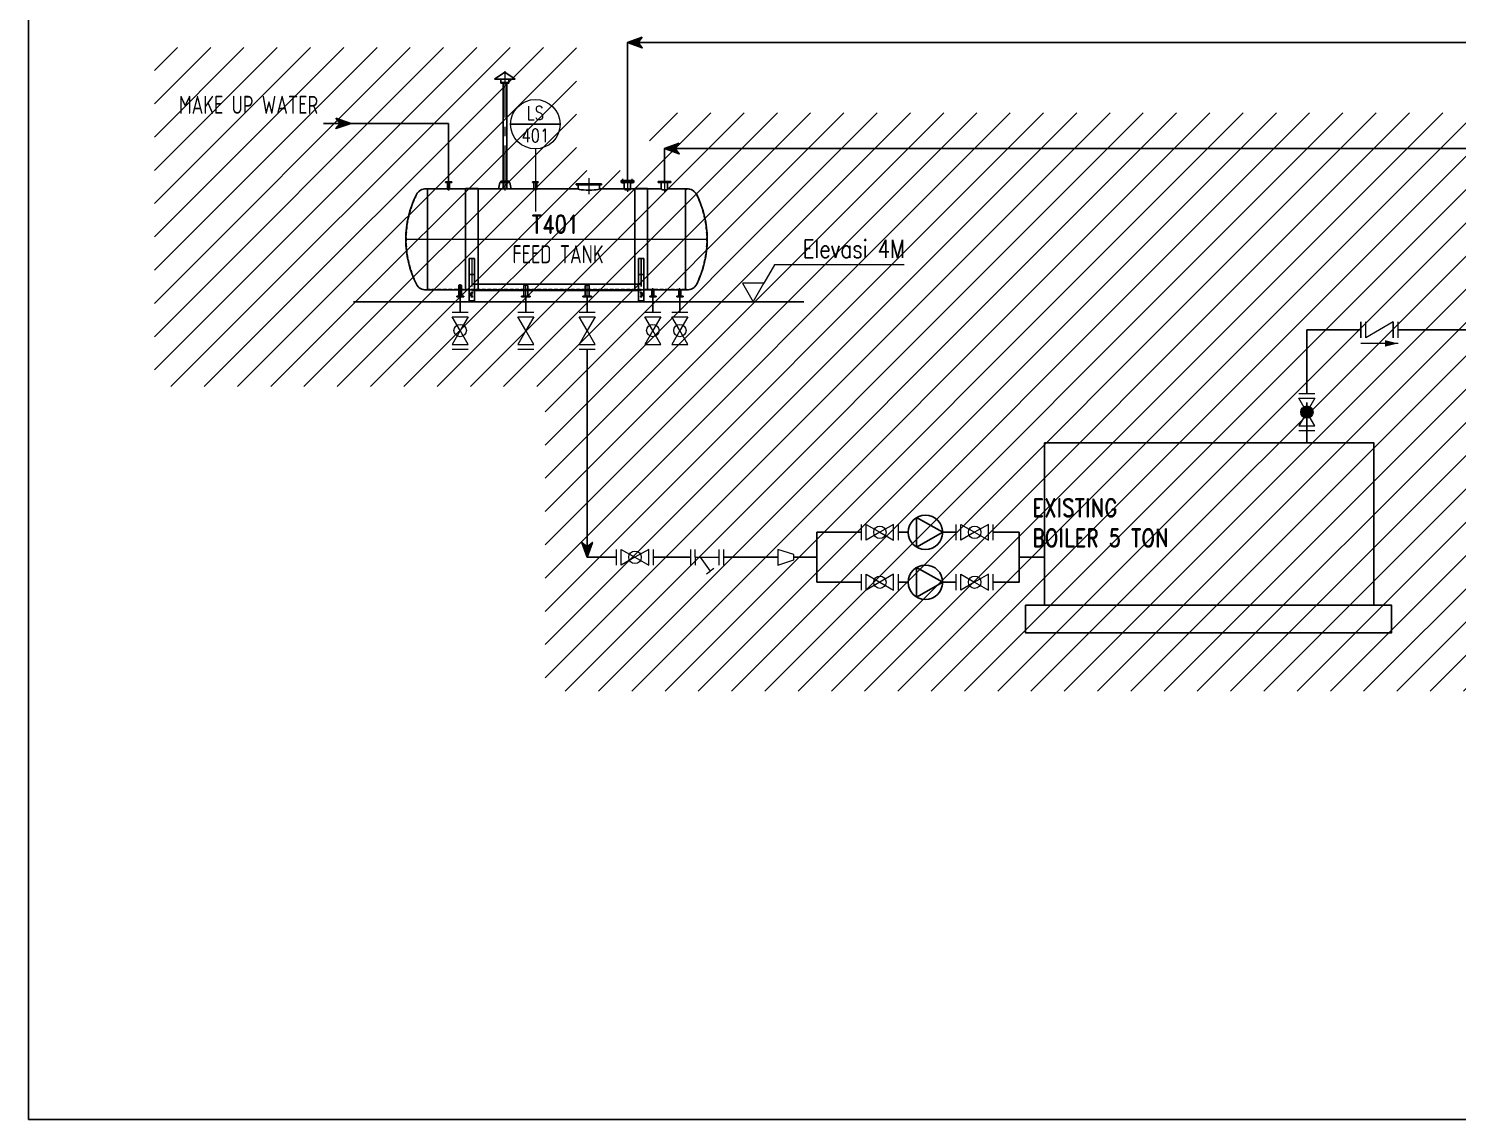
# Model space of a CAD drawing. Extents: x -29512 to 147477, y -5232 to 39709.
# Drawn here: x 138730.2 to 138923, y 8942.2 to 9089.4 of the extents above; entities that cross this region are included whole.
import ezdxf

# ---------------------------------------------------------------- set-up
doc = ezdxf.new("R2010")
doc.units = 0
doc.linetypes.add('CENTER', pattern=[2, 1.25, -0.25, 0.25, -0.25])
doc.linetypes.add('HIDDEN', pattern=[0.375, 0.25, -0.125])
doc.layers.get('0').update_dxf_attribs({"linetype": 'CONTINUOUS'})
for name, color, linetype in [('DIMENSION', 3, 'CONTINUOUS'), ('EQUIPMENT', 4, 'CONTINUOUS'), ('PIPA', 6, 'CONTINUOUS'), ('SHELL', 7, 'CONTINUOUS'), ('TEXT', 4, 'CONTINUOUS'), ('UNP', 5, 'CONTINUOUS'), ('WF', 85, 'CONTINUOUS')]:
    doc.layers.add(name, color=color, linetype=linetype)
doc.layers.add('FITTING', color=7, linetype='CONTINUOUS', lineweight=13)
doc.layers.add('TAG', color=140, linetype='CONTINUOUS', lineweight=13)
doc.styles.add('ISOCP', font='isocp.shx', dxfattribs={"width": 0.8, "height": 2})
doc.styles.add('Romand100', font='romand.shx', dxfattribs={"width": 0.8, "height": 200})
doc.styles.add('Romans100', font='romans.shx', dxfattribs={"width": 0.8, "height": 200})
doc.styles.add('Romans75', font='romans.shx', dxfattribs={"width": 0.8, "height": 150})

msp = doc.modelspace()

# ---------------------------------------------------------------- hatches: boundary and pattern name
h = msp.add_hatch()
h.set_pattern_fill('ANSI37', color=256, scale=0.487754, angle=90, style=0)
h.set_pattern_definition([(135, (139493.17955, 8948.49012), (-0.043111732, -0.043111732), []), (225, (139493.17955, 8948.49012), (0.043111732, -0.043111732), [])])
h.paths.add_polyline_path([(138810.9885, 9087.5287), (138812.9937, 9086.8132), (138812.4147, 9087.5287)])
h.paths.add_polyline_path([(138810.9885, 9087.5287), (138812.4147, 9087.5287), (138812.9937, 9088.2442)])
h = msp.add_hatch()
h.set_pattern_fill('ANSI37', color=256, scale=0.487754, angle=270, style=0)
h.set_pattern_definition([(45, (138091.45618, 8937.58449), (0.043111732, -0.043111732), []), (315, (138091.45618, 8937.58449), (-0.043111732, -0.043111732), [])])
h.paths.add_polyline_path([(138773.6472, 9076.6231), (138771.642, 9075.9076), (138772.221, 9076.6231)])
h.paths.add_polyline_path([(138773.6472, 9076.6231), (138772.221, 9076.6231), (138771.642, 9077.3386)])
h = msp.add_hatch()
h.set_pattern_fill('ANSI37', color=256, scale=0.487754, angle=90, style=0)
h.set_pattern_definition([(135, (139498.176694, 8934.178233), (-0.043111732, -0.043111732), []), (225, (139498.176694, 8934.178233), (0.043111732, -0.043111732), [])])
h.paths.add_polyline_path([(138815.9857, 9073.2168), (138817.9909, 9072.5013), (138817.4119, 9073.2168)])
h.paths.add_polyline_path([(138815.9857, 9073.2168), (138817.4119, 9073.2168), (138817.9909, 9073.9323)])
h = msp.add_hatch()
h.set_pattern_fill('ANSI37', color=256, scale=0.487754, angle=180, style=0)
h.set_pattern_definition([(225, (138944.595437, 9700.24475), (0.043111732, -0.043111732), []), (315, (138944.595437, 9700.24475), (0.043111732, 0.043111732), [])])
h.paths.add_polyline_path([(138805.5569, 9018.0537), (138806.2724, 9020.0589), (138805.5569, 9019.4799)])
h.paths.add_polyline_path([(138805.5569, 9018.0537), (138805.5569, 9019.4799), (138804.8414, 9020.0589)])
at = {"layer": 'FITTING', "linetype": 'ByBlock', "lineweight": 5, "ltscale": 0.5}
h = msp.add_hatch(dxfattribs=at)
h.set_pattern_fill('ANSI31', color=252, style=0)
h.set_pattern_definition([(45, (-3774.2372, 0), (-2.24506403, 2.24506403), [])])
h.paths.add_polyline_path([(138747.1418, 9086.8659), (138747.1418, 9041.0858), (138799.8707, 9041.0858), (138799.8707, 9000.0064), (139027.5222, 9000.0064), (139027.5222, 9057.2542), (139027.5222, 9078.0301), (138996.5693, 9078.0301), (138996.5693, 9029.6818), (138985.6379, 9029.6818), (138985.6379, 9078.0301), (138813.9744, 9078.0301), (138813.9744, 9070.2784), (138804.1002, 9070.2784), (138804.1002, 9086.8659)])
at = {"layer": 'PIPA'}
h = msp.add_hatch(color=0, dxfattribs=at)
edge = h.paths.add_edge_path()
edge.add_arc((138902.6954, 9037.657), 0.8369, 0, 360)

# ---------------------------------------------------------------- linework, layer by layer
at = {"color": 3, "linetype": 'CENTER', "lineweight": 9, "ltscale": 5}
for p, q in [((138794.4497, 9083.6528), (138794.4497, 9067.5631)), ((138810.9885, 9069.3875), (138810.9885, 9067.3596)), ((138815.9857, 9069.3875), (138815.9857, 9067.3596)), ((138786.849, 9068.8309), (138786.849, 9067.5631)), ((138798.5586, 9069.0914), (138798.5586, 9067.5631)), ((138804.2093, 9068.5527), (138804.2093, 9068.2519)), ((138805.7741, 9069.2279), (138805.7741, 9067.0656)), ((138807.339, 9068.5527), (138807.339, 9068.2519)), ((138810.3558, 9068.5012), (138810.3558, 9069.1353)), ((138811.6213, 9068.5012), (138811.6213, 9069.1353)), ((138788.4156, 9053.3483), (138788.4156, 9054.934)), ((138797.2778, 9053.1139), (138797.2778, 9054.934)), ((138805.5569, 9053.1139), (138805.5569, 9054.934)), ((138814.4191, 9053.3483), (138814.4191, 9054.3622)), ((138818.0653, 9053.3483), (138818.0653, 9054.3622))]:
    msp.add_line(p, q, dxfattribs=at)
for p, q in [((138801.8982, 9076.5104), (138795.219, 9076.5104)), ((138793.9094, 9068.6242), (138793.7664, 9068.6242)), ((138794.99, 9068.6242), (138795.1199, 9068.6242)), ((138774.0321, 9052.5408), (138834.7997, 9052.5408))]:
    msp.add_line(p, q)
at = {"lineweight": 9}
msp.add_line((138798.5586, 9073.1708), (138798.5586, 9064.7405), dxfattribs=at)
at = {"color": 8, "linetype": 'CENTER', "lineweight": 9, "ltscale": 300}
msp.add_line((138821.7544, 9060.9627), (138781.0803, 9060.9627), dxfattribs=at)
for points in [[(138812.9937, 9088.2442), (138810.9885, 9087.5287), (138812.9937, 9086.8132), (138812.4147, 9087.5287), (138812.9937, 9088.2442)], [(138771.642, 9077.3386), (138773.6472, 9076.6231), (138771.642, 9075.9076), (138772.221, 9076.6231), (138771.642, 9077.3386)], [(138817.9909, 9073.9323), (138815.9857, 9073.2168), (138817.9909, 9072.5013), (138817.4119, 9073.2168), (138817.9909, 9073.9323)], [(138804.8414, 9020.0589), (138805.5569, 9018.0537), (138806.2724, 9020.0589), (138805.5569, 9019.4799), (138804.8414, 9020.0589)]]:
    msp.add_lwpolyline(points)
at = {"lineweight": 9}
msp.add_lwpolyline([(138848.3249, 9057.5421), (138830.8408, 9057.5421), (138829.3971, 9055.0414)], dxfattribs=at)
msp.add_lwpolyline([(138827.9533, 9052.5408), (138829.3971, 9055.0414), (138826.5096, 9055.0414)], close=True, dxfattribs=at)
at = {"color": 7, "ltscale": 300}
msp.add_lwpolyline([(138864.7164, 9011.6143), (138914.0939, 9011.6143), (138914.0939, 9007.8355), (138864.7164, 9007.8355)], close=True, dxfattribs=at)
at = {"lineweight": 9}
msp.add_circle((138798.5586, 9076.5104), 3.3396, dxfattribs=at)
at = {"layer": 'DIMENSION', "color": 1}
for p, q in [((138794.4497, 9083.5556), (138793.0525, 9082.5709)), ((138794.4497, 9083.5556), (138795.8469, 9082.5709)), ((138793.0525, 9082.5709), (138795.8469, 9082.5709))]:
    msp.add_line(p, q, dxfattribs=at)
at = {"layer": 'DIMENSION', "color": 7}
for p, q in [((138793.9094, 9082.1519), (138793.9094, 9082.5709)), ((138793.9094, 9082.0604), (138793.9094, 9082.1519)), ((138794.99, 9082.1519), (138793.9094, 9082.1519)), ((138794.99, 9082.0604), (138793.9094, 9082.0604)), ((138794.1953, 9067.7665), (138794.1953, 9082.0604)), ((138794.7041, 9067.7665), (138794.7041, 9082.0604)), ((138794.99, 9082.1519), (138794.99, 9082.5709)), ((138794.99, 9082.0604), (138794.99, 9082.1519)), ((138786.4202, 9068.6242), (138786.4202, 9068.7157)), ((138786.4202, 9068.7157), (138787.2778, 9068.7157)), ((138786.4202, 9068.6242), (138787.2778, 9068.6242)), ((138786.7061, 9067.7665), (138786.7061, 9068.6242)), ((138786.992, 9067.7665), (138786.992, 9068.6242)), ((138787.2778, 9068.6242), (138787.2778, 9068.7157)), ((138793.7664, 9068.6242), (138793.6351, 9067.9545)), ((138793.6351, 9067.9545), (138793.6351, 9067.7665)), ((138793.9094, 9068.7157), (138793.9094, 9068.8071)), ((138793.9094, 9068.8071), (138794.99, 9068.8071)), ((138793.9094, 9068.6242), (138793.9094, 9068.7157)), ((138793.9094, 9068.7157), (138794.99, 9068.7157)), ((138793.9094, 9068.7157), (138794.99, 9068.7157)), ((138793.9094, 9068.6242), (138794.99, 9068.6242)), ((138794.99, 9068.7157), (138794.99, 9068.8071)), ((138794.99, 9068.6242), (138794.99, 9068.7157)), ((138795.1199, 9068.6242), (138795.2642, 9067.9545)), ((138795.2642, 9067.9545), (138795.2642, 9067.7665)), ((138798.1642, 9068.6242), (138798.1642, 9068.7157)), ((138798.1642, 9068.7157), (138798.9529, 9068.7157)), ((138798.1642, 9068.6242), (138798.9529, 9068.6242)), ((138798.3442, 9067.7665), (138798.3442, 9068.6242)), ((138798.773, 9067.7665), (138798.773, 9068.6242)), ((138798.9529, 9068.6242), (138798.9529, 9068.7157)), ((138804.0589, 9068.3383), (138804.0589, 9068.4755)), ((138807.4894, 9068.4755), (138804.0589, 9068.4755)), ((138807.4894, 9068.4069), (138804.0589, 9068.4069)), ((138807.4894, 9068.3383), (138804.0589, 9068.3383)), ((138804.3447, 9067.7665), (138804.3447, 9068.3383)), ((138807.2035, 9067.7665), (138807.2035, 9068.3383)), ((138807.4894, 9068.3383), (138807.4894, 9068.4755)), ((138810.124, 9068.9169), (138811.853, 9068.9169)), ((138810.124, 9068.9169), (138810.124, 9068.7706)), ((138810.124, 9068.6242), (138810.124, 9068.7706)), ((138810.124, 9068.7706), (138811.853, 9068.7706)), ((138810.124, 9068.6242), (138811.853, 9068.6242)), ((138810.5597, 9067.7665), (138810.5597, 9068.6242)), ((138811.4174, 9067.7665), (138811.4174, 9068.6242)), ((138811.853, 9068.9169), (138811.853, 9068.7706)), ((138811.853, 9068.6242), (138811.853, 9068.7706)), ((138815.1212, 9068.6242), (138815.1212, 9068.7706)), ((138815.1212, 9068.7706), (138816.8502, 9068.7706)), ((138815.1212, 9068.6242), (138816.8502, 9068.6242)), ((138815.5569, 9067.7665), (138815.5569, 9068.6242)), ((138816.3928, 9067.7665), (138816.3928, 9068.6242)), ((138816.8502, 9068.6242), (138816.8502, 9068.7706)), ((138788.2298, 9054.7305), (138788.2298, 9053.3011)), ((138788.6014, 9054.7305), (138788.6014, 9053.3011)), ((138796.992, 9054.7305), (138796.992, 9053.3011)), ((138797.5637, 9054.7305), (138797.5637, 9053.3011)), ((138805.271, 9054.7305), (138805.271, 9053.3011)), ((138805.8427, 9054.7305), (138805.8427, 9053.3011)), ((138814.2761, 9054.1588), (138814.2761, 9053.3011)), ((138814.562, 9054.1588), (138814.562, 9053.3011)), ((138817.9223, 9054.1588), (138817.9223, 9053.3011)), ((138818.2082, 9054.1588), (138818.2082, 9053.3011)), ((138788.8873, 9053.3011), (138787.9439, 9053.3011)), ((138787.9439, 9053.3011), (138787.9439, 9053.2096)), ((138788.8873, 9053.2096), (138787.9439, 9053.2096)), ((138788.8873, 9053.3011), (138788.8873, 9053.2096)), ((138796.7061, 9053.3011), (138796.7061, 9053.2096)), ((138797.8496, 9053.3011), (138796.7061, 9053.3011)), ((138797.8496, 9053.2096), (138796.7061, 9053.2096)), ((138797.8496, 9053.3011), (138797.8496, 9053.2096)), ((138804.9851, 9053.3011), (138804.9851, 9053.2096)), ((138804.9851, 9053.3011), (138806.1286, 9053.3011)), ((138804.9851, 9053.2096), (138806.1286, 9053.2096)), ((138806.1286, 9053.3011), (138806.1286, 9053.2096)), ((138813.9903, 9053.3011), (138813.9903, 9053.2096)), ((138813.9903, 9053.3011), (138814.8479, 9053.3011)), ((138813.9903, 9053.2096), (138814.8479, 9053.2096)), ((138814.8479, 9053.3011), (138814.8479, 9053.2096)), ((138817.6365, 9053.3011), (138817.6365, 9053.2096)), ((138817.6365, 9053.3011), (138818.4941, 9053.3011)), ((138817.6365, 9053.2096), (138818.4941, 9053.2096)), ((138818.4941, 9053.3011), (138818.4941, 9053.2096))]:
    msp.add_line(p, q, dxfattribs=at)
at = {"layer": 'DIMENSION', "color": 7, "linetype": 'CENTER', "lineweight": 9, "ltscale": 3}
msp.add_line((138789.9822, 9058.367), (138789.9822, 9052.5408), dxfattribs=at)
at = {"layer": 'DIMENSION', "color": 7, "linetype": 'CENTER', "ltscale": 3}
for q in [(138812.8525, 9052.7294), (138812.8525, 9052.5408)]:
    msp.add_line((138812.8525, 9058.367), q, dxfattribs=at)
at = {"layer": 'DIMENSION', "color": 4}
for p, q in [((138789.6249, 9052.6494), (138790.3396, 9052.6494)), ((138789.6249, 9052.5408), (138790.3396, 9052.5408)), ((138812.4951, 9052.6494), (138813.2098, 9052.6494)), ((138812.4951, 9052.5408), (138813.2098, 9052.5408))]:
    msp.add_line(p, q, dxfattribs=at)
at = {"layer": 'DIMENSION', "color": 6, "linetype": 'ByBlock', "ltscale": 0.5}
msp.add_lwpolyline([(139165.2769, 8942.1804), (138730.1652, 8942.1804), (138730.1652, 9269.828), (139165.2769, 9269.828)], close=True, dxfattribs=at)
at = {"layer": 'DIMENSION', "color": 1}
for points in [[(138790.8399, 9054.1588), (138790.8399, 9067.8123), (138789.1246, 9067.8123), (138789.1246, 9054.1588)], [(138813.7101, 9054.1588), (138813.7101, 9067.8123), (138811.9948, 9067.8123), (138811.9948, 9054.1588)]]:
    msp.add_lwpolyline(points, dxfattribs=at)
at = {"layer": 'DIMENSION', "color": 5, "linetype": 'ByBlock', "ltscale": 10}
msp.add_lwpolyline([(138867.275, 9033.5184), (138911.7125, 9033.5184), (138911.7125, 9011.6143), (138867.275, 9011.6143)], close=True, dxfattribs=at)
at = {"layer": 'DIMENSION', "color": 7}
for centre, major_axis, ratio, start_param, end_param in [((138786.849, 9067.7665), (0.1429, 0), 0.49202455, 3.14159265, 6.28318531), ((138798.5586, 9067.7665), (0.2144, 0), 0.32801637, 3.14159265, 6.28318531), ((138810.9885, 9067.7665), (0.4288, 0), 0.26241309, 3.14159265, 6.28318531), ((138788.4156, 9054.7305), (-0.1858, 0), 0.37848042, 3.14159265, 6.28318531), ((138797.2778, 9054.7305), (-0.2876, 0.0087), 0.25517755, 3.26018518, 6.40177783)]:
    msp.add_ellipse(centre, major_axis=major_axis, ratio=ratio, start_param=start_param, end_param=end_param, dxfattribs=at)
at = {"layer": 'DIMENSION', "color": 7, "extrusion": (0, 0, -1)}
for centre, major_axis, ratio, start_param, end_param in [((138805.5569, 9054.7305), (0.2876, 0.0087), 0.25517755, 3.26018518, 6.40177783), ((138814.4191, 9054.1588), (0.1429, 0), 0.49202455, 3.14159265, 6.28318531)]:
    msp.add_ellipse(centre, major_axis=major_axis, ratio=ratio, start_param=start_param, end_param=end_param, dxfattribs=at)
at = {"layer": 'EQUIPMENT', "ltscale": 10}
for points in [[(138854.0295, 9021.4235), (138853.5349, 9021.4235), (138850.0184, 9023.423), (138850.0184, 9019.4241), (138853.5349, 9021.4235)], [(138854.0295, 9014.6839), (138853.5349, 9014.6839), (138850.0184, 9016.6833), (138850.0184, 9012.6845), (138853.5349, 9014.6839)]]:
    msp.add_lwpolyline(points, dxfattribs=at)
for centre in [(138851.2082, 9021.4235), (138851.2082, 9014.6839)]:
    msp.add_circle(centre, 2.3266, dxfattribs=at)
at = {"layer": 'FITTING'}
for p, q in [((138787.3424, 9051.1566), (138789.4889, 9051.1566)), ((138796.2046, 9051.1566), (138798.3511, 9051.1566)), ((138804.4836, 9051.1566), (138806.6301, 9051.1566)), ((138813.3458, 9051.1566), (138815.4923, 9051.1566)), ((138816.992, 9051.1566), (138819.1385, 9051.1566)), ((138909.9872, 9047.6693), (138909.9872, 9049.8158)), ((138909.9872, 9049.8158), (138909.9872, 9047.6693)), ((138914.9931, 9047.6693), (138914.9931, 9049.8158)), ((138787.3424, 9046.1506), (138789.4889, 9046.1506)), ((138796.2046, 9046.1506), (138798.3511, 9046.1506)), ((138804.4836, 9046.1506), (138806.6301, 9046.1506)), ((138914.9927, 9046.9203), (138909.9872, 9046.9203)), ((138901.6222, 9040.1599), (138903.7687, 9040.1599)), ((138901.6222, 9035.154), (138903.7687, 9035.154)), ((138842.5568, 9020.3503), (138842.5568, 9022.4968)), ((138847.5627, 9020.3503), (138847.5627, 9022.4968)), ((138855.3483, 9020.3503), (138855.3483, 9022.4968)), ((138860.3543, 9020.3503), (138860.3543, 9022.4968)), ((138809.502, 9016.9805), (138809.502, 9019.127)), ((138814.5079, 9016.9805), (138814.5079, 9019.127)), ((138819.5052, 9019.127), (138819.5052, 9016.9805)), ((138820.1492, 9018.0537), (138820.1492, 9019.127)), ((138820.1492, 9018.0537), (138820.1492, 9016.9805)), ((138820.1492, 9018.0537), (138823.3041, 9018.0537)), ((138820.8036, 9018.0537), (138822.1511, 9016.1827)), ((138823.3041, 9019.127), (138823.3041, 9016.9805)), ((138823.9481, 9019.127), (138823.9481, 9016.9805)), ((138821.6465, 9015.8194), (138822.1511, 9016.1827)), ((138822.6556, 9016.5461), (138822.1511, 9016.1827)), ((138842.5568, 9013.6107), (138842.5568, 9015.7572)), ((138847.5627, 9013.6107), (138847.5627, 9015.7572)), ((138855.3483, 9013.6107), (138855.3483, 9015.7572)), ((138860.3543, 9013.6107), (138860.3543, 9015.7572))]:
    msp.add_line(p, q, dxfattribs=at)
for points in [[(138788.4156, 9048.6536), (138787.3424, 9050.5125), (138789.4889, 9050.5125)], [(138797.2778, 9048.6536), (138796.2046, 9050.5125), (138798.3511, 9050.5125)], [(138805.5569, 9048.6536), (138804.4836, 9050.5125), (138806.6301, 9050.5125)], [(138814.4191, 9048.6536), (138813.3458, 9050.5125), (138815.4923, 9050.5125)], [(138818.0653, 9048.6536), (138816.992, 9050.5125), (138819.1385, 9050.5125)], [(138788.4156, 9048.6536), (138787.3424, 9046.7946), (138789.4889, 9046.7946)], [(138797.2778, 9048.6536), (138796.2046, 9046.7946), (138798.3511, 9046.7946)], [(138805.5569, 9048.6536), (138804.4836, 9046.7946), (138806.6301, 9046.7946)], [(138814.4191, 9048.6536), (138813.3458, 9046.7946), (138815.4923, 9046.7946)], [(138818.0653, 9048.6536), (138816.992, 9046.7946), (138819.1385, 9046.7946)], [(138902.6954, 9037.657), (138901.6222, 9039.5159), (138903.7687, 9039.5159)], [(138902.6954, 9037.657), (138901.6222, 9035.798), (138903.7687, 9035.798)], [(138845.0597, 9021.4235), (138843.2008, 9020.3503), (138843.2008, 9022.4968)], [(138845.0597, 9021.4235), (138846.9187, 9020.3503), (138846.9187, 9022.4968)], [(138857.8513, 9021.4235), (138855.9924, 9020.3503), (138855.9924, 9022.4968)], [(138857.8513, 9021.4235), (138859.7102, 9020.3503), (138859.7102, 9022.4968)], [(138812.0049, 9018.0537), (138810.146, 9016.9805), (138810.146, 9019.127)], [(138812.0049, 9018.0537), (138813.8639, 9016.9805), (138813.8639, 9019.127)], [(138831.2779, 9016.9805), (138833.4245, 9017.696), (138833.4245, 9018.4115), (138831.2779, 9019.127)], [(138845.0597, 9014.6839), (138843.2008, 9013.6107), (138843.2008, 9015.7572)], [(138845.0597, 9014.6839), (138846.9187, 9013.6107), (138846.9187, 9015.7572)], [(138857.8513, 9014.6839), (138855.9924, 9013.6107), (138855.9924, 9015.7572)], [(138857.8513, 9014.6839), (138859.7102, 9013.6107), (138859.7102, 9015.7572)]]:
    msp.add_lwpolyline(points, close=True, dxfattribs=at)
msp.add_lwpolyline([(138914.3491, 9049.8158), (138914.3491, 9047.6693), (138914.3491, 9049.8158), (138910.6312, 9047.6693), (138910.6312, 9049.8158)], dxfattribs=at)
for centre in [(138788.4156, 9048.6536), (138814.4191, 9048.6536), (138818.0653, 9048.6536), (138902.6954, 9037.657), (138845.0597, 9021.4235), (138857.8513, 9021.4235), (138812.0049, 9018.0537), (138845.0597, 9014.6839), (138857.8513, 9014.6839)]:
    msp.add_circle(centre, 0.8369, dxfattribs=at)
msp.add_solid([(138913.24, 9047.3594), (138914.9927, 9046.9203), (138913.2398, 9046.4825)], dxfattribs=at)
at = {"layer": 'PIPA', "color": 3}
for p, q in [((138810.9885, 9087.5287), (138810.9885, 9068.7706)), ((139090.718, 9087.5287), (138810.9885, 9087.5287)), ((138815.9857, 9073.2168), (138815.9857, 9068.7706)), ((138988.4453, 9073.2168), (138815.9857, 9073.2168))]:
    msp.add_line(p, q, dxfattribs=at)
at = {"layer": 'PIPA'}
for p, q in [((138786.849, 9076.6231), (138769.9636, 9076.6231)), ((138786.849, 9068.8309), (138786.849, 9076.6231)), ((138788.4156, 9053.2096), (138788.4156, 9051.1566)), ((138797.2778, 9053.2096), (138797.2778, 9051.1566)), ((138805.5569, 9053.2096), (138805.5569, 9051.1566)), ((138814.4191, 9053.2096), (138814.4191, 9051.1566)), ((138818.0653, 9053.2096), (138818.0653, 9051.1566)), ((138902.6954, 9040.1599), (138902.6954, 9048.7426)), ((138902.6954, 9048.7426), (138909.9872, 9048.7426)), ((138914.9931, 9048.7426), (138981.4521, 9048.7426)), ((138805.5569, 9046.1506), (138805.5569, 9018.0537)), ((138902.6954, 9033.5184), (138902.6954, 9038.9514)), ((138836.541, 9021.4235), (138842.5568, 9021.4235)), ((138847.5627, 9021.4235), (138848.8816, 9021.4235)), ((138854.0295, 9021.4235), (138855.3483, 9021.4235)), ((138809.502, 9018.0537), (138805.5569, 9018.0537)), ((138819.5052, 9018.0537), (138814.5079, 9018.0537)), ((138823.9481, 9018.0537), (138831.2779, 9018.0537)), ((138833.4245, 9018.0537), (138836.541, 9018.0537)), ((138863.8404, 9018.0537), (138867.275, 9018.0537)), ((138836.541, 9014.6839), (138842.5568, 9014.6839)), ((138847.5627, 9014.6839), (138848.8816, 9014.6839)), ((138854.0295, 9014.6839), (138855.3483, 9014.6839))]:
    msp.add_line(p, q, dxfattribs=at)
for points in [[(138836.541, 9021.4235), (138836.541, 9014.6839)], [(138860.3543, 9021.4235), (138863.8404, 9021.4235), (138863.8404, 9014.6839), (138860.3543, 9014.6839)]]:
    msp.add_lwpolyline(points, dxfattribs=at)
at = {"layer": 'SHELL', "color": 7}
for p, q in [((138783.9902, 9067.7665), (138783.8227, 9067.7665)), ((138783.9902, 9067.7665), (138783.9902, 9054.1588)), ((138804.3447, 9067.7665), (138783.9902, 9067.7665)), ((138815.5569, 9067.7665), (138807.2035, 9067.7665)), ((138818.8445, 9067.7665), (138816.3928, 9067.7665)), ((138818.8445, 9067.7665), (138819.012, 9067.7665)), ((138818.8445, 9067.7665), (138818.8445, 9054.1588)), ((138783.7191, 9054.1548), (138783.9902, 9054.1548)), ((138819.012, 9054.1588), (138818.7261, 9054.1588))]:
    msp.add_line(p, q, dxfattribs=at)
at = {"layer": 'SHELL', "color": 4, "linetype": 'HIDDEN', "lineweight": 13, "ltscale": 2}
for p, q in [((138783.9902, 9067.7322), (138783.8227, 9067.7322)), ((138804.3447, 9067.7322), (138783.9902, 9067.7322)), ((138815.5569, 9067.7322), (138807.2035, 9067.7322)), ((138818.8445, 9067.7322), (138816.3928, 9067.7322)), ((138818.8445, 9067.7322), (138819.012, 9067.7322)), ((138783.7191, 9054.1891), (138783.9902, 9054.1891)), ((138819.012, 9054.1931), (138818.7261, 9054.1931))]:
    msp.add_line(p, q, dxfattribs=at)
msp.add_lwpolyline([(138820.3036, 9066.9997, -0.23462562), (138820.3036, 9054.9256, -0.23462562)], format="xyb", dxfattribs=at)
at = {"layer": 'SHELL', "color": 7}
msp.add_lwpolyline([(138820.3344, 9067.015, -0.23462562), (138820.3344, 9054.9104)], format="xyb", dxfattribs=at)
at = {"layer": 'SHELL', "color": 4, "linetype": 'HIDDEN', "lineweight": 13, "ltscale": 2}
msp.add_lwpolyline([(138818.8445, 9054.1931), (138783.9902, 9054.1931)], dxfattribs=at)
at = {"layer": 'SHELL', "color": 7}
msp.add_lwpolyline([(138818.8445, 9054.1588), (138783.9902, 9054.1588)], dxfattribs=at)
for centre, radius, start, end in [((138783.7191, 9066.4097), 1.3608, 85.631971, 153.591556), ((138819.1156, 9066.4097), 1.3608, 26.408444, 94.368029), ((138794.6881, 9060.9627), 13.6078, 153.591556, 206.408444), ((138783.7191, 9055.5156), 1.3608, 206.408444, 274.368029), ((138819.1156, 9055.5156), 1.3608, 265.631971, 333.591556)]:
    msp.add_arc(centre, radius, start, end, dxfattribs=at)
at = {"layer": 'SHELL', "color": 4, "linetype": 'HIDDEN', "lineweight": 13, "ltscale": 2}
for centre, radius, start, end in [((138783.7191, 9066.4097), 1.3265, 85.631971, 153.591556), ((138819.1156, 9066.4097), 1.3265, 26.408444, 94.368029), ((138794.6881, 9060.9627), 13.5735, 153.591556, 206.408444), ((138783.7191, 9055.5156), 1.3265, 206.408444, 274.368029), ((138819.1156, 9055.5156), 1.3265, 265.631971, 333.591556)]:
    msp.add_arc(centre, radius, start, end, dxfattribs=at)
at = {"layer": 'SHELL', "color": 7, "extrusion": (0, 0, -1)}
msp.add_ellipse((138805.7741, 9067.7665), major_axis=(-1.4294, 0), ratio=0.10115792, start_param=3.14159265, end_param=6.28318531, dxfattribs=at)
at = {"layer": 'SHELL', "color": 7}
msp.add_ellipse((138815.9748, 9067.7665), major_axis=(0.418, 0), ratio=0.26923368, start_param=3.14159265, end_param=6.28318531, dxfattribs=at)
at = {"layer": 'UNP', "color": 4, "linetype": 'HIDDEN', "lineweight": 13, "ltscale": 2}
for points in [[(138789.8393, 9053.2212), (138790.1252, 9053.2212), (138790.1252, 9053.2288, 0.39441211), (138790.0985, 9053.2573), (138789.9002, 9053.2708, -0.39441211), (138789.8736, 9053.2993), (138789.8736, 9053.7148, -0.39441211), (138789.9002, 9053.7433), (138790.0985, 9053.7568, 0.39441211), (138790.1252, 9053.7853), (138790.1252, 9053.7929), (138789.8393, 9053.7929)], [(138812.9954, 9053.2212), (138812.7095, 9053.2212), (138812.7095, 9053.2288, -0.39441211), (138812.7362, 9053.2573), (138812.9345, 9053.2708, 0.39441211), (138812.9611, 9053.2993), (138812.9611, 9053.7148, 0.39441211), (138812.9345, 9053.7433), (138812.7362, 9053.7568, -0.39441211), (138812.7095, 9053.7853), (138812.7095, 9053.7929), (138812.9954, 9053.7929)]]:
    msp.add_lwpolyline(points, format="xyb", close=True, dxfattribs=at)
at = {"layer": 'WF', "ltscale": 50}
for p, q in [((138789.6249, 9058.367), (138790.3396, 9058.367)), ((138789.6249, 9052.5408), (138789.6249, 9058.367)), ((138790.3396, 9052.5408), (138790.3396, 9058.367)), ((138813.2098, 9058.367), (138812.4951, 9058.367)), ((138812.4951, 9052.5408), (138812.4951, 9058.367)), ((138813.2098, 9052.5408), (138813.2098, 9058.367)), ((138789.6249, 9056.2009), (138790.3396, 9056.2009)), ((138812.4951, 9056.2009), (138813.2098, 9056.2009)), ((138789.9822, 9054.9365), (138812.8525, 9054.9365)), ((138789.9822, 9054.0788), (138812.8525, 9054.0788))]:
    msp.add_line(p, q, dxfattribs=at)
at = {"layer": 'WF', "lineweight": 13, "ltscale": 50}
for p, q in [((138789.9822, 9054.8964), (138812.8525, 9054.8964)), ((138789.9822, 9054.1188), (138812.8525, 9054.1188))]:
    msp.add_line(p, q, dxfattribs=at)

# ---------------------------------------------------------------- texts
at = {"layer": 'TAG', "style": 'Romand100', "width": 0.8}
msp.add_text('T401', height=2.43877, dxfattribs=at).set_placement((138798.0592, 9061.8088))
at = {"layer": 'TAG', "insert": (138865.6439, 9025.9524), "char_height": 2.438768, "width": 50.316379, "attachment_point": 1, "style": 'Romand100'}
msp.add_mtext('EXISTING\\PBOILER 5 TON}', dxfattribs=at)
at = {"layer": 'TEXT'}
for s, insert, char_height, width, attachment_point, style in [('{MAKE UP WATER}', (138759.8573, 9080.341), 2.438768, 19.983681, 2, 'ISOCP'), ('LS\\P401', (138798.5586, 9076.5104), 1.82908, 50.316379, 5, 'Romans75'), ('FEED TANK', (138795.4629, 9060.1751), 2.43877, 50.316379, 1, 'ISOCP'), ('Elevasi 4M', (138848.4353, 9060.8897), 2.43877, 50.316379, 3, 'Romans100')]:
    msp.add_mtext(s, dxfattribs=dict(at, insert=insert, char_height=char_height, width=width, attachment_point=attachment_point, style=style))

doc.saveas('drawing.dxf')
